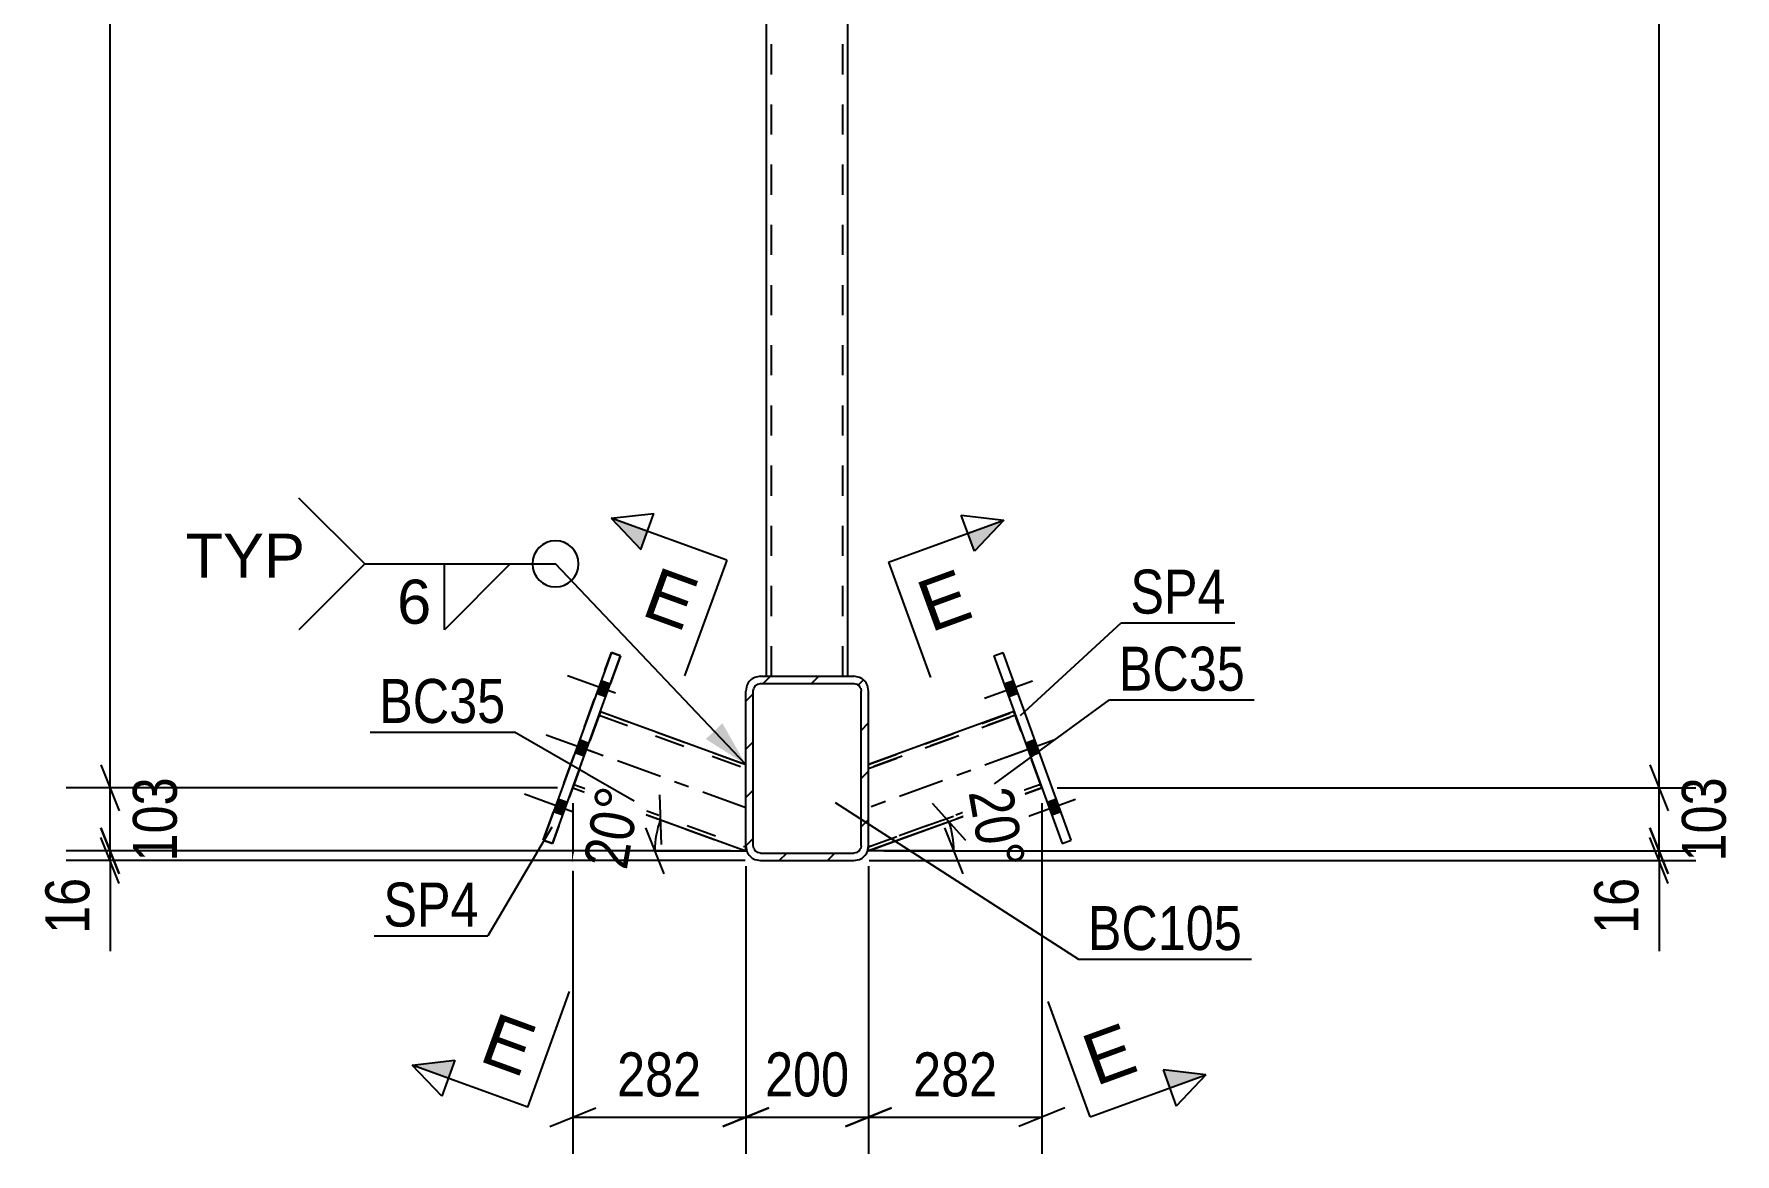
# Model space of a CAD drawing. Header units: millimetres. Extents: x 0 to 841, y 0 to 594.
# Drawn here: x 341.7 to 452.5, y 106.6 to 179.5 of the extents above; entities that cross this region are included whole.
import ezdxf

# ---------------------------------------------------------------- set-up
doc = ezdxf.new("R2010")
doc.units = ezdxf.units.MM
doc.linetypes.add('DXK_LINE_DOT2', pattern=[3.9198, 1.9599, -1.9599])
doc.linetypes.add('DXK_LINE_DOT3', pattern=[5.9187, 2.979, -0.9799, 0.9799, -0.9799])
doc.styles.add('Arial', font='ARIAL.TTF', dxfattribs={"height": 0.2})
doc.styles.add('Arial Narrow', font='ARIALN.TTF', dxfattribs={"height": 0.2})

# ---------------------------------------------------------------- blocks, each defined once
blk = doc.blocks.new('Part-389627663-10256 - 10248')
at = {"color": 7, "linetype": 'DXK_LINE_DOT2'}
for p, q in [((378.57, 135.42), (376.77, 130.45)), ((376.77, 130.45), (378.57, 135.42)), ((378.49, 135.19), (388.04, 131.71)), ((378.49, 135.19), (388.04, 131.71)), ((378.49, 135.19), (378.49, 135.19)), ((378.57, 135.42), (378.57, 135.42)), ((378.57, 135.42), (388.04, 131.97)), ((388.04, 131.97), (388.04, 131.97)), ((388.04, 126.67), (388.04, 131.97)), ((388.04, 131.71), (388.04, 131.71)), ((388.04, 131.69), (388.04, 131.71)), ((376.77, 130.45), (376.77, 130.45)), ((376.77, 130.45), (388.04, 126.35)), ((376.85, 130.68), (388.04, 126.61)), ((376.85, 130.68), (388.04, 126.61)), ((376.85, 130.68), (376.85, 130.68)), ((388.04, 126.61), (388.04, 126.61)), ((388.04, 126.35), (388.04, 126.35))]:
    blk.add_line(p, q, dxfattribs=at)
at = {"color": 2, "linetype": 'Continuous'}
for p, q in [((378.57, 135.42), (388.04, 131.97)), ((376.77, 130.45), (388.04, 126.35)), ((388.04, 126.67), (388.04, 126.68)), ((388.04, 126.35), (388.04, 126.67)), ((388.04, 126.35), (388.04, 126.35))]:
    blk.add_line(p, q, dxfattribs=at)
at = {"color": 7, "linetype": 'DXK_LINE_DOT3'}
blk.add_line((388.04, 129.16), (377.67, 132.94), dxfattribs=at)
blk = doc.blocks.new('Part-389627663-10283 - 10248')
at = {"color": 2, "linetype": 'Continuous'}
for p, q in [((405.51, 135.42), (396.04, 131.97)), ((396.04, 131.97), (396.04, 131.97)), ((396.04, 126.67), (396.04, 131.97)), ((396.04, 126.35), (407.32, 130.45)), ((396.04, 126.35), (396.04, 126.67)), ((396.04, 126.35), (396.04, 126.35))]:
    blk.add_line(p, q, dxfattribs=at)
at = {"color": 7, "linetype": 'DXK_LINE_DOT2'}
for p, q in [((396.04, 131.97), (405.51, 135.42)), ((396.04, 131.71), (405.6, 135.19)), ((405.6, 135.19), (396.04, 131.71)), ((407.32, 130.45), (405.51, 135.42)), ((396.04, 126.35), (396.04, 131.97)), ((396.04, 131.71), (396.04, 131.71)), ((396.04, 126.61), (407.24, 130.68)), ((407.24, 130.68), (396.04, 126.61)), ((407.32, 130.45), (396.04, 126.35)), ((396.04, 126.61), (396.04, 126.61))]:
    blk.add_line(p, q, dxfattribs=at)
at = {"color": 7, "linetype": 'DXK_LINE_DOT3'}
blk.add_line((406.42, 132.94), (396.04, 129.16), dxfattribs=at)
blk = doc.blocks.new('Part-389627663-10285 - 10248')
at = {"color": 2, "linetype": 'Continuous'}
for p, q in [((379.29, 139.26), (374.85, 127.05)), ((375.45, 126.83), (379.89, 139.04)), ((379.89, 139.04), (379.29, 139.26)), ((379.29, 139.26), (379.29, 139.26)), ((379.89, 139.04), (379.89, 139.04)), ((374.85, 127.05), (375.45, 126.83)), ((374.85, 127.05), (374.85, 127.05)), ((375.45, 126.83), (375.45, 126.83))]:
    blk.add_line(p, q, dxfattribs=at)
at = {"color": 7, "linetype": 'DXK_LINE_DOT2'}
for p, q in [((374.85, 127.05), (379.29, 139.26)), ((379.89, 139.04), (375.45, 126.83)), ((379.29, 139.26), (379.89, 139.04)), ((375.45, 126.83), (374.85, 127.05))]:
    blk.add_line(p, q, dxfattribs=at)
blk = doc.blocks.new('Part-389627663-10286 - 10248')
at = {"color": 2, "linetype": 'Continuous'}
for p, q in [((404.19, 139.04), (404.8, 139.26)), ((404.19, 139.04), (408.64, 126.83)), ((409.24, 127.05), (404.8, 139.26)), ((408.64, 126.83), (409.24, 127.05))]:
    blk.add_line(p, q, dxfattribs=at)
at = {"color": 7, "linetype": 'DXK_LINE_DOT2'}
for p, q in [((404.19, 139.04), (404.8, 139.26)), ((408.64, 126.83), (409.24, 127.05))]:
    blk.add_line(p, q, dxfattribs=at)
blk = doc.blocks.new('Part-389627663-10301 - 10248')
at = {"color": 2, "linetype": 'Continuous'}
for p, q in [((389.4, 208.65), (389.4, 253.32)), ((394.68, 208.65), (394.68, 253.32)), ((389.4, 195.05), (389.4, 195.41)), ((394.68, 195.05), (394.68, 195.41)), ((389.4, 137.72), (389.4, 182.39)), ((394.68, 137.72), (394.68, 182.39))]:
    blk.add_line(p, q, dxfattribs=at)
at = {"color": 7, "linetype": 'DXK_LINE_DOT2'}
for p, q in [((394.68, 253.32), (389.4, 253.32)), ((389.72, 137.72), (389.72, 253.32)), ((394.36, 137.72), (394.36, 253.32)), ((389.4, 195.41), (389.4, 208.65)), ((394.68, 195.41), (394.68, 208.65)), ((389.4, 182.39), (389.4, 195.05)), ((394.68, 182.39), (394.68, 195.05)), ((389.4, 137.72), (394.68, 137.72)), ((389.4, 137.72), (389.45, 137.72))]:
    blk.add_line(p, q, dxfattribs=at)
blk = doc.blocks.new('Part-389627663-10304 - 10248')
at = {"linetype": 'Continuous'}
h = blk.add_hatch(dxfattribs=at)
h.set_pattern_fill('', scale=0.7, style=0, pattern_type=0)
h.set_pattern_definition([(45, (388.044, 126.6808), (-1.57154, 1.57154), [])])
h.paths.add_polyline_path([(388.04, 136.76), (388.04, 126.68), (388.12, 126.31), (388.33, 126), (388.64, 125.79), (389, 125.72), (395.08, 125.72), (395.45, 125.79), (395.76, 126), (395.97, 126.31), (396.04, 126.68), (396.04, 136.76), (395.97, 137.13), (395.76, 137.44), (395.45, 137.65), (395.08, 137.72), (389, 137.72), (388.64, 137.65), (388.33, 137.44), (388.12, 137.13)])
h.paths.add_polyline_path([(388.66, 137.1), (388.82, 137.2), (389, 137.24), (395.08, 137.24), (395.27, 137.2), (395.42, 137.1), (395.53, 136.94), (395.56, 136.76), (395.56, 126.68), (395.53, 126.5), (395.42, 126.34), (395.27, 126.24), (395.08, 126.2), (389, 126.2), (388.82, 126.24), (388.66, 126.34), (388.56, 126.5), (388.52, 126.68), (388.52, 136.76), (388.56, 136.94)])
at = {"color": 2, "linetype": 'Continuous'}
for p, q in [((389, 137.72), (388.64, 137.65)), ((389, 137.72), (389, 137.72)), ((389, 137.72), (395.08, 137.72)), ((395.08, 137.72), (395.08, 137.72)), ((395.45, 137.65), (395.08, 137.72)), ((388.12, 137.13), (388.04, 136.76)), ((388.04, 136.76), (388.04, 136.76)), ((388.04, 126.68), (388.04, 136.76)), ((388.52, 136.76), (388.56, 136.94)), ((388.52, 136.76), (388.52, 136.76)), ((388.52, 126.68), (388.52, 136.76)), ((388.82, 137.2), (389, 137.24)), ((389, 137.24), (389, 137.24)), ((389, 137.24), (395.08, 137.24)), ((395.08, 137.24), (395.08, 137.24)), ((395.08, 137.24), (395.27, 137.2)), ((395.53, 136.94), (395.56, 136.76)), ((395.56, 136.76), (395.56, 136.76)), ((395.56, 126.68), (395.56, 136.76)), ((396.04, 136.76), (395.97, 137.13)), ((396.04, 136.76), (396.04, 136.76)), ((396.04, 126.68), (396.04, 136.76)), ((388.04, 126.68), (388.04, 126.68)), ((388.04, 126.68), (388.12, 126.31)), ((388.52, 126.68), (388.52, 126.68)), ((388.56, 126.5), (388.52, 126.68)), ((395.56, 126.68), (395.53, 126.5)), ((395.56, 126.68), (395.56, 126.68)), ((395.97, 126.31), (396.04, 126.68)), ((396.04, 126.68), (396.04, 126.68)), ((388.64, 125.79), (389, 125.72)), ((389, 126.2), (388.82, 126.24)), ((389, 126.2), (389, 126.2)), ((389, 126.2), (395.08, 126.2)), ((389, 125.72), (389, 125.72)), ((389, 125.72), (395.08, 125.72)), ((395.27, 126.24), (395.08, 126.2)), ((395.08, 126.2), (395.08, 126.2)), ((395.08, 125.72), (395.45, 125.79)), ((395.08, 125.72), (395.08, 125.72))]:
    blk.add_line(p, q, dxfattribs=at)
for centre, radius, start, end in [((389, 136.76), 0.96, 112.5, 157.5), ((395.08, 136.76), 0.96, 22.5, 67.5), ((389, 136.76), 0.48, 112.5, 157.5), ((395.08, 136.76), 0.48, 22.5, 67.5), ((389, 126.68), 0.96, 202.5, 247.5), ((389, 126.68), 0.48, 202.5, 247.5), ((395.08, 126.68), 0.48, 292.5, 337.5), ((395.08, 126.68), 0.96, 292.5, 337.5)]:
    blk.add_arc(centre, radius, start, end, dxfattribs=at)
blk = doc.blocks.new('Bolt-389627663-10342 - 10248')
at = {"linetype": 'Continuous'}
for points in [[(378.92, 136.37), (379.22, 137.2), (378.62, 137.42), (378.32, 136.59)], [(378.92, 136.37), (379.22, 137.2), (378.62, 137.42), (378.32, 136.59)], [(378.92, 136.37), (379.22, 137.2), (378.62, 137.42), (378.32, 136.59)], [(377.52, 132.52), (377.82, 133.35), (377.22, 133.57), (376.92, 132.74)], [(377.52, 132.52), (377.82, 133.35), (377.22, 133.57), (376.92, 132.74)], [(376.12, 128.67), (376.42, 129.5), (375.82, 129.71), (375.52, 128.89)], [(376.12, 128.67), (376.42, 129.5), (375.82, 129.71), (375.52, 128.89)], [(376.12, 128.67), (376.42, 129.5), (375.82, 129.71), (375.52, 128.89)]]:
    blk.add_hatch(color=1, dxfattribs=at).paths.add_polyline_path(points)
at = {"color": 1, "linetype": 'Continuous'}
for p, q in [((379.56, 136.61), (376.44, 137.75)), ((379.56, 136.61), (376.44, 137.75)), ((379.56, 136.61), (376.44, 137.75)), ((379.22, 137.2), (378.62, 137.42)), ((379.22, 137.2), (378.62, 137.42)), ((379.22, 137.2), (378.62, 137.42)), ((378.92, 136.37), (378.32, 136.59)), ((378.92, 136.37), (378.32, 136.59)), ((378.92, 136.37), (378.32, 136.59)), ((378.16, 132.76), (375.04, 133.89)), ((378.16, 132.76), (375.04, 133.89)), ((377.82, 133.35), (377.22, 133.57)), ((377.82, 133.35), (377.22, 133.57)), ((377.52, 132.52), (376.92, 132.74)), ((377.52, 132.52), (376.92, 132.74)), ((376.76, 128.9), (373.64, 130.04)), ((376.76, 128.9), (373.64, 130.04)), ((376.76, 128.9), (373.64, 130.04)), ((376.42, 129.5), (375.82, 129.71)), ((376.42, 129.5), (375.82, 129.71)), ((376.42, 129.5), (375.82, 129.71)), ((376.12, 128.67), (375.52, 128.89)), ((376.12, 128.67), (375.52, 128.89)), ((376.12, 128.67), (375.52, 128.89))]:
    blk.add_line(p, q, dxfattribs=at)
blk = doc.blocks.new('Bolt-389627663-10343 - 10248')
at = {"linetype": 'Continuous'}
for points in [[(405.77, 136.59), (405.47, 137.42), (404.86, 137.2), (405.17, 136.37)], [(405.77, 136.59), (405.47, 137.42), (404.86, 137.2), (405.17, 136.37)], [(405.77, 136.59), (405.47, 137.42), (404.86, 137.2), (405.17, 136.37)], [(407.17, 132.74), (406.87, 133.57), (406.27, 133.35), (406.57, 132.52)], [(407.17, 132.74), (406.87, 133.57), (406.27, 133.35), (406.57, 132.52)], [(408.57, 128.89), (408.27, 129.71), (407.67, 129.5), (407.97, 128.67)], [(408.57, 128.89), (408.27, 129.71), (407.67, 129.5), (407.97, 128.67)], [(408.57, 128.89), (408.27, 129.71), (407.67, 129.5), (407.97, 128.67)]]:
    blk.add_hatch(color=1, dxfattribs=at).paths.add_polyline_path(points)
at = {"color": 1, "linetype": 'Continuous'}
for p, q in [((406.71, 137.4), (403.59, 136.27)), ((406.71, 137.4), (403.59, 136.27)), ((406.71, 137.4), (403.59, 136.27)), ((405.47, 137.42), (404.86, 137.2)), ((405.47, 137.42), (404.86, 137.2)), ((405.47, 137.42), (404.86, 137.2)), ((405.77, 136.59), (405.17, 136.37)), ((405.77, 136.59), (405.17, 136.37)), ((405.77, 136.59), (405.17, 136.37)), ((408.11, 133.55), (404.99, 132.42)), ((408.11, 133.55), (404.99, 132.42)), ((406.87, 133.57), (406.27, 133.35)), ((406.87, 133.57), (406.27, 133.35)), ((407.17, 132.74), (406.57, 132.52)), ((407.17, 132.74), (406.57, 132.52)), ((409.51, 129.7), (406.39, 128.56)), ((409.51, 129.7), (406.39, 128.56)), ((409.51, 129.7), (406.39, 128.56)), ((408.27, 129.71), (407.67, 129.5)), ((408.27, 129.71), (407.67, 129.5)), ((408.27, 129.71), (407.67, 129.5)), ((408.57, 128.89), (407.97, 128.67)), ((408.57, 128.89), (407.97, 128.67)), ((408.57, 128.89), (407.97, 128.67))]:
    blk.add_line(p, q, dxfattribs=at)
blk = doc.blocks.new('StraightDimension-389627663-23659 - 10248')
at = {"color": 7, "linetype": 'Continuous'}
for p, q in [((346.04, 131.95), (347.24, 128.95)), ((375.77, 130.45), (344.24, 130.45)), ((346.64, 126.35), (346.64, 130.45)), ((347.24, 124.85), (346.04, 127.85)), ((387.04, 126.35), (344.24, 126.35))]:
    blk.add_line(p, q, dxfattribs=at)
at = {"color": 0}
blk.add_wipeout([(351.59, 131.74), (347.39, 131.74), (347.39, 125.06), (351.59, 125.06)], dxfattribs=at)
at = {"color": 3, "style": 'Arial Narrow'}
blk.add_text('103', height=2.863, rotation=90.0002, dxfattribs=at).set_placement((350.99, 125.66))
blk = doc.blocks.new('StraightDimension-389627663-23876 - 10248')
at = {"color": 7, "linetype": 'Continuous'}
for p, q in [((446.92, 131.95), (448.12, 128.95)), ((408.32, 130.45), (450.37, 130.45)), ((447.52, 126.35), (447.52, 130.45)), ((448.12, 124.85), (446.92, 127.85)), ((397.04, 126.35), (450.37, 126.35))]:
    blk.add_line(p, q, dxfattribs=at)
at = {"color": 0}
blk.add_wipeout([(452.47, 131.74), (448.27, 131.74), (448.27, 125.06), (452.47, 125.06)], dxfattribs=at)
at = {"color": 3, "style": 'Arial Narrow'}
blk.add_text('103', height=2.863, rotation=90.0002, dxfattribs=at).set_placement((451.87, 125.66))
blk = doc.blocks.new('StraightDimension-389627663-23875 - 10248')
at = {"color": 7, "linetype": 'Continuous'}
for p, q in [((448.12, 259.47), (446.92, 262.47)), ((397.04, 260.97), (449.92, 260.97)), ((447.52, 130.45), (447.52, 260.97)), ((446.92, 131.95), (448.12, 128.95)), ((408.32, 130.45), (449.92, 130.45))]:
    blk.add_line(p, q, dxfattribs=at)
at = {"color": 0}
blk.add_wipeout([(446.77, 199.97), (442.57, 199.97), (442.57, 191.45), (446.77, 191.45)], dxfattribs=at)
at = {"color": 3, "style": 'Arial Narrow'}
blk.add_text('3263', height=2.863, rotation=90.0002, dxfattribs=at).set_placement((446.17, 192.06))
blk = doc.blocks.new('AngleDimension-389627663-16148 - 10248')
at = {"color": 7, "linetype": 'Continuous'}
for p, q in [((400.19, 129.46), (402.35, 127.05)), ((401.27, 128.25), (396.04, 126.35)), ((402.21, 124.85), (401.01, 127.85)), ((401.61, 126.35), (396.04, 126.35)), ((397.04, 126.35), (401.61, 126.35))]:
    blk.add_line(p, q, dxfattribs=at)
blk.add_arc((396.04, 126.35), 5.56, 0, 20, dxfattribs=at)
at = {"color": 0}
blk.add_wipeout([(402.97, 124.29), (407.11, 125.02), (405.98, 131.38), (401.85, 130.65)], dxfattribs=at)
at = {"color": 3, "style": 'Arial Narrow'}
blk.add_text('20°', height=2.863, rotation=-80.0021, dxfattribs=at).set_placement((402.54, 130.17))
blk = doc.blocks.new('StraightDimension-389627663-23658 - 10248')
at = {"color": 7, "linetype": 'Continuous'}
for p, q in [((347.24, 259.47), (346.04, 262.47)), ((387.04, 260.97), (343.79, 260.97)), ((346.64, 130.45), (346.64, 260.97)), ((346.04, 131.95), (347.24, 128.95)), ((375.77, 130.45), (343.79, 130.45))]:
    blk.add_line(p, q, dxfattribs=at)
at = {"color": 0}
blk.add_wipeout([(345.89, 199.97), (341.69, 199.97), (341.69, 191.45), (345.89, 191.45)], dxfattribs=at)
at = {"color": 3, "style": 'Arial Narrow'}
blk.add_text('3263', height=2.863, rotation=90.0002, dxfattribs=at).set_placement((345.29, 192.05))
blk = doc.blocks.new('StraightDimension-389627663-15899 - 10248')
at = {"color": 7, "linetype": 'Continuous'}
for p, q in [((388.04, 125.35), (388.04, 106.61)), ((396.04, 125.35), (396.04, 106.61)), ((386.54, 108.41), (389.54, 109.61)), ((388.04, 109.01), (396.04, 109.01)), ((397.54, 109.61), (394.54, 108.41))]:
    blk.add_line(p, q, dxfattribs=at)
at = {"color": 0}
blk.add_wipeout([(395.39, 109.76), (395.39, 113.96), (388.7, 113.96), (388.7, 109.76)], dxfattribs=at)
at = {"color": 3, "style": 'Arial Narrow'}
blk.add_text('200', height=2.863, dxfattribs=at).set_placement((389.3, 110.36))
blk = doc.blocks.new('StraightDimension-389627663-15900 - 10248')
at = {"color": 7, "linetype": 'Continuous'}
for p, q in [((376.77, 129.45), (376.77, 106.61)), ((388.04, 125.35), (388.04, 106.61)), ((375.27, 108.41), (378.27, 109.61)), ((376.77, 109.01), (388.04, 109.01)), ((389.54, 109.61), (386.54, 108.41))]:
    blk.add_line(p, q, dxfattribs=at)
at = {"color": 0}
blk.add_wipeout([(385.75, 109.76), (385.75, 113.96), (379.06, 113.96), (379.06, 109.76)], dxfattribs=at)
at = {"color": 3, "style": 'Arial Narrow'}
blk.add_text('282', height=2.863, dxfattribs=at).set_placement((379.66, 110.36))
blk = doc.blocks.new('AngleDimension-389627663-15725 - 10248')
at = {"color": 7, "linetype": 'Continuous'}
for p, q in [((382.43, 129.99), (382.54, 126.76)), ((382.73, 124.85), (381.53, 127.85)), ((382.49, 128.37), (388.04, 126.35)), ((387.04, 126.35), (382.13, 126.35)), ((382.13, 126.35), (388.04, 126.35))]:
    blk.add_line(p, q, dxfattribs=at)
blk.add_arc((388.04, 126.35), 5.92, 160.0001, 180, dxfattribs=at)
at = {"color": 0}
blk.add_wipeout([(381.89, 130.71), (377.76, 131.44), (376.64, 125.08), (380.77, 124.35)], dxfattribs=at)
at = {"color": 3, "style": 'Arial Narrow'}
blk.add_text('20°', height=2.863, rotation=80.0021, dxfattribs=at).set_placement((380.28, 125.05))
blk = doc.blocks.new('StraightDimension-389627663-15898 - 10248')
at = {"color": 7, "linetype": 'Continuous'}
for p, q in [((407.32, 129.45), (407.32, 106.61)), ((396.04, 125.35), (396.04, 106.61)), ((394.54, 108.41), (397.54, 109.61)), ((396.04, 109.01), (407.32, 109.01)), ((408.82, 109.61), (405.82, 108.41))]:
    blk.add_line(p, q, dxfattribs=at)
at = {"color": 0}
blk.add_wipeout([(405.02, 109.76), (405.02, 113.96), (398.34, 113.96), (398.34, 109.76)], dxfattribs=at)
at = {"color": 3, "style": 'Arial Narrow'}
blk.add_text('282', height=2.863, dxfattribs=at).set_placement((398.94, 110.36))
blk = doc.blocks.new('StraightDimension-389627663-23660 - 10248')
at = {"color": 7, "linetype": 'Continuous'}
for p, q in [((346.04, 127.85), (347.24, 124.85)), ((387.04, 126.35), (343.79, 126.35)), ((347.24, 124.22), (346.04, 127.22)), ((346.64, 125.72), (346.64, 126.35)), ((388, 125.72), (343.79, 125.72)), ((346.64, 125.72), (346.64, 119.81)), ((346.64, 125.72), (346.64, 119.81))]:
    blk.add_line(p, q, dxfattribs=at)
at = {"color": 0}
blk.add_wipeout([(345.89, 125.2), (341.69, 125.2), (341.69, 120.34), (345.89, 120.34)], dxfattribs=at)
at = {"color": 3, "style": 'Arial Narrow'}
blk.add_text('16', height=2.863, rotation=90.0002, dxfattribs=at).set_placement((345.29, 120.94))
blk = doc.blocks.new('StraightDimension-389627663-23877 - 10248')
at = {"color": 7, "linetype": 'Continuous'}
for p, q in [((446.92, 127.85), (448.12, 124.85)), ((397.04, 126.35), (449.92, 126.35)), ((448.12, 124.22), (446.92, 127.22)), ((447.52, 125.72), (447.52, 126.35)), ((396.08, 125.72), (449.92, 125.72)), ((447.52, 125.72), (447.52, 119.81)), ((447.52, 125.72), (447.52, 119.81))]:
    blk.add_line(p, q, dxfattribs=at)
at = {"color": 0}
blk.add_wipeout([(446.77, 125.2), (442.57, 125.2), (442.57, 120.34), (446.77, 120.34)], dxfattribs=at)
at = {"color": 3, "style": 'Arial Narrow'}
blk.add_text('16', height=2.863, rotation=90.0002, dxfattribs=at).set_placement((446.17, 120.94))
blk = doc.blocks.new('Mark-389627663-29496 - 10248')
at = {"color": 30, "linetype": 'Continuous'}
for p in [(363.57, 134.08), (380.78, 129.58)]:
    blk.add_line(p, (372.99, 134.08), dxfattribs=at)
at = {"color": 0}
blk.add_wipeout([(372.39, 134.68), (372.39, 137.68), (364.17, 137.68), (364.17, 134.68)], dxfattribs=at)
blk.add_wipeout([(372.39, 134.68), (372.39, 137.68), (364.17, 137.68), (364.17, 134.68)], dxfattribs=at)
at = {"color": 3, "style": 'Arial Narrow'}
blk.add_text('BC35', height=2.863, dxfattribs=at).set_placement((364.17, 134.68))
blk = doc.blocks.new('Mark-389627663-29532 - 10248')
at = {"color": 30, "linetype": 'Continuous'}
for p, q in [((393.86, 129.49), (409.72, 119.29)), ((409.72, 119.29), (420.97, 119.29))]:
    blk.add_line(p, q, dxfattribs=at)
at = {"color": 0}
blk.add_wipeout([(420.37, 119.89), (420.37, 122.89), (410.32, 122.89), (410.32, 119.89)], dxfattribs=at)
blk.add_wipeout([(420.37, 119.89), (420.37, 122.89), (410.32, 122.89), (410.32, 119.89)], dxfattribs=at)
at = {"color": 3, "style": 'Arial Narrow'}
blk.add_text('BC105', height=2.863, dxfattribs=at).set_placement((410.32, 119.89))
blk = doc.blocks.new('Mark-389627663-29516 - 10248')
at = {"color": 30, "linetype": 'Continuous'}
for p, q in [((405.93, 135.16), (412.49, 141.2)), ((412.49, 141.2), (419.9, 141.2))]:
    blk.add_line(p, q, dxfattribs=at)
at = {"color": 0}
blk.add_wipeout([(419.3, 141.8), (419.3, 144.8), (413.09, 144.8), (413.09, 141.8)], dxfattribs=at)
blk.add_wipeout([(419.3, 141.8), (419.3, 144.8), (413.09, 144.8), (413.09, 141.8)], dxfattribs=at)
at = {"color": 3, "style": 'Arial Narrow'}
blk.add_text('SP4', height=2.863, dxfattribs=at).set_placement((413.09, 141.8))
blk = doc.blocks.new('SectionMark-389627663-15465 - 10248')
at = {"linetype": 'Continuous'}
for points in [[(381.63, 147.15), (381.2, 145.98), (379.28, 148.01)], [(369.1, 112.71), (368.67, 111.54), (366.32, 112.39)]]:
    blk.add_hatch(color=6, dxfattribs=at).paths.add_polyline_path(points)
at = {"color": 6, "linetype": 'Continuous'}
for p, q in [((379.28, 148.01), (382.06, 148.33)), ((379.28, 148.01), (381.2, 145.98)), ((381.2, 145.98), (382.06, 148.33)), ((366.32, 112.39), (369.1, 112.71)), ((368.24, 110.37), (366.32, 112.39)), ((369.1, 112.71), (368.24, 110.37))]:
    blk.add_line(p, q, dxfattribs=at)
at = {"color": 0, "linetype": 'Continuous'}
for points in [[(384.07, 140.68), (385.26, 143.97), (382.34, 145.03), (381.14, 141.74)], [(373.5, 111.65), (374.69, 114.93), (371.77, 116), (370.57, 112.71)]]:
    blk.add_wipeout(points, dxfattribs=at)
at = {"color": 6, "linetype": 'Continuous'}
for p, q in [((386.8, 145.27), (379.28, 148.01)), ((386.8, 145.27), (384.06, 137.75)), ((373.84, 109.66), (376.57, 117.18)), ((373.84, 109.66), (366.32, 112.39))]:
    blk.add_line(p, q, dxfattribs=at)
at = {"color": 3, "linetype": 'Continuous', "style": 'Arial'}
for p in [(381.14, 141.74), (370.57, 112.71)]:
    blk.add_text('E', height=3.34, rotation=-20.002, dxfattribs=at).set_placement(p)
blk = doc.blocks.new('Mark-389627663-29500 - 10248')
at = {"color": 30, "linetype": 'Continuous'}
for p, q in [((404.23, 130.72), (411.74, 136.18)), ((411.74, 136.18), (421.16, 136.18))]:
    blk.add_line(p, q, dxfattribs=at)
at = {"color": 0}
blk.add_wipeout([(420.56, 136.78), (420.56, 139.78), (412.34, 139.78), (412.34, 136.78)], dxfattribs=at)
blk.add_wipeout([(420.56, 136.78), (420.56, 139.78), (412.34, 139.78), (412.34, 136.78)], dxfattribs=at)
at = {"color": 3, "style": 'Arial Narrow'}
blk.add_text('BC35', height=2.863, dxfattribs=at).set_placement((412.34, 136.78))
blk = doc.blocks.new('SectionMark-389627663-16328 - 10248')
at = {"linetype": 'Continuous'}
for points in [[(402.93, 145.86), (402.5, 147.04), (404.85, 147.89)], [(415.65, 110.91), (415.22, 112.08), (418, 111.76)]]:
    blk.add_hatch(color=6, dxfattribs=at).paths.add_polyline_path(points)
at = {"color": 6, "linetype": 'Continuous'}
for p, q in [((402.93, 145.86), (402.07, 148.21)), ((402.07, 148.21), (404.85, 147.89)), ((404.85, 147.89), (402.93, 145.86)), ((418, 111.76), (415.22, 112.08)), ((415.22, 112.08), (416.08, 109.73)), ((418, 111.76), (416.08, 109.73))]:
    blk.add_line(p, q, dxfattribs=at)
at = {"color": 0, "linetype": 'Continuous'}
for points in [[(402.99, 141.63), (401.79, 144.92), (398.87, 143.85), (400.07, 140.56)], [(413.74, 112.08), (412.55, 115.37), (409.62, 114.3), (410.82, 111.01)]]:
    blk.add_wipeout(points, dxfattribs=at)
at = {"color": 6, "linetype": 'Continuous'}
for p, q in [((397.33, 145.16), (404.85, 147.89)), ((397.33, 145.16), (400.07, 137.64)), ((410.48, 109.03), (407.74, 116.54)), ((410.48, 109.03), (418, 111.76))]:
    blk.add_line(p, q, dxfattribs=at)
at = {"color": 3, "linetype": 'Continuous', "style": 'Arial'}
for p in [(400.07, 140.56), (410.82, 111.01)]:
    blk.add_text('E', height=3.34, rotation=20.002, dxfattribs=at).set_placement(p)
blk = doc.blocks.new('WeldMark-389627663-29456 - 10248')
at = {"linetype": 'Continuous'}
blk.add_hatch(color=30, dxfattribs=at).paths.add_polyline_path([(386.52, 134.66), (388.04, 131.97), (385.44, 133.63)])
at = {"color": 3, "linetype": 'Continuous'}
for p, q in [((363.23, 145.04), (358.94, 149.32)), ((363.23, 145.04), (358.94, 140.75)), ((368.41, 145.04), (372.7, 145.04)), ((372.7, 145.04), (368.41, 140.75)), ((368.41, 140.75), (368.41, 145.04))]:
    blk.add_line(p, q, dxfattribs=at)
at = {"color": 30, "linetype": 'Continuous'}
for p in [(363.23, 145.04), (388.04, 131.97)]:
    blk.add_line(p, (375.65, 145.04), dxfattribs=at)
at = {"color": 3, "linetype": 'Continuous'}
for start, end in [(90, 270), (270, 90)]:
    blk.add_arc((375.65, 145.04), 1.5, start, end, dxfattribs=at)
at = {"color": 0}
blk.add_wipeout([(367.75, 140.94), (367.75, 144.34), (365.13, 144.34), (365.13, 140.94)], dxfattribs=at)
at = {"color": 3, "style": 'Arial'}
blk.add_text('6', height=2.87, dxfattribs=at).set_placement((365.33, 141.14))
at = {"color": 0, "linetype": 'Continuous'}
blk.add_wipeout([(359.33, 144.14), (359.33, 147.14), (351.55, 147.14), (351.55, 144.14)], dxfattribs=at)
blk.add_wipeout([(359.33, 144.14), (359.33, 147.14), (351.55, 147.14), (351.55, 144.14)], dxfattribs=at)
at = {"color": 3, "linetype": 'Continuous', "style": 'Arial'}
blk.add_text('TYP', height=2.865, dxfattribs=at).set_placement((351.55, 144.14))
blk = doc.blocks.new('Mark-389627663-29507 - 10248')
at = {"color": 30, "linetype": 'Continuous'}
for p in [(375.42, 127.89), (363.84, 120.82)]:
    blk.add_line(p, (371.25, 120.82), dxfattribs=at)
at = {"color": 0}
blk.add_wipeout([(370.65, 121.42), (370.65, 124.42), (364.44, 124.42), (364.44, 121.42)], dxfattribs=at)
blk.add_wipeout([(370.65, 121.42), (370.65, 124.42), (364.44, 124.42), (364.44, 121.42)], dxfattribs=at)
at = {"color": 3, "style": 'Arial Narrow'}
blk.add_text('SP4', height=2.863, dxfattribs=at).set_placement((364.44, 121.42))

msp = doc.modelspace()

# ---------------------------------------------------------------- block references
for name in ['Part-389627663-10301 - 10248', 'Part-389627663-10285 - 10248', 'Part-389627663-10286 - 10248', 'Bolt-389627663-10342 - 10248', 'Part-389627663-10304 - 10248', 'Bolt-389627663-10343 - 10248', 'Part-389627663-10256 - 10248', 'Part-389627663-10283 - 10248']:
    msp.add_blockref(name, (0, 0))

# ---------------------------------------------------------------- next in the draw order: block references
for name in ['StraightDimension-389627663-23659 - 10248', 'StraightDimension-389627663-23876 - 10248']:
    msp.add_blockref(name, (0, 0))

# ---------------------------------------------------------------- next in the draw order: block references
for name in ['StraightDimension-389627663-23658 - 10248', 'StraightDimension-389627663-23875 - 10248']:
    msp.add_blockref(name, (0, 0))

# ---------------------------------------------------------------- next in the draw order: block references
for name in ['Mark-389627663-29516 - 10248', 'AngleDimension-389627663-16148 - 10248']:
    msp.add_blockref(name, (0, 0))

# ---------------------------------------------------------------- next in the draw order: block references
for name in ['Mark-389627663-29500 - 10248', 'StraightDimension-389627663-15899 - 10248']:
    msp.add_blockref(name, (0, 0))

# ---------------------------------------------------------------- next in the draw order: block references
for name in ['StraightDimension-389627663-15900 - 10248', 'StraightDimension-389627663-15898 - 10248']:
    msp.add_blockref(name, (0, 0))

# ---------------------------------------------------------------- next in the draw order: block references
for name in ['AngleDimension-389627663-15725 - 10248', 'StraightDimension-389627663-23877 - 10248']:
    msp.add_blockref(name, (0, 0))

# ---------------------------------------------------------------- next in the draw order: block references
for name in ['Mark-389627663-29496 - 10248', 'Mark-389627663-29532 - 10248', 'StraightDimension-389627663-23660 - 10248']:
    msp.add_blockref(name, (0, 0))

# ---------------------------------------------------------------- next in the draw order: block references
for name in ['SectionMark-389627663-15465 - 10248', 'SectionMark-389627663-16328 - 10248']:
    msp.add_blockref(name, (0, 0))

# ---------------------------------------------------------------- next in the draw order: block references
for name in ['WeldMark-389627663-29456 - 10248', 'Mark-389627663-29507 - 10248']:
    msp.add_blockref(name, (0, 0))

doc.saveas('drawing.dxf')
